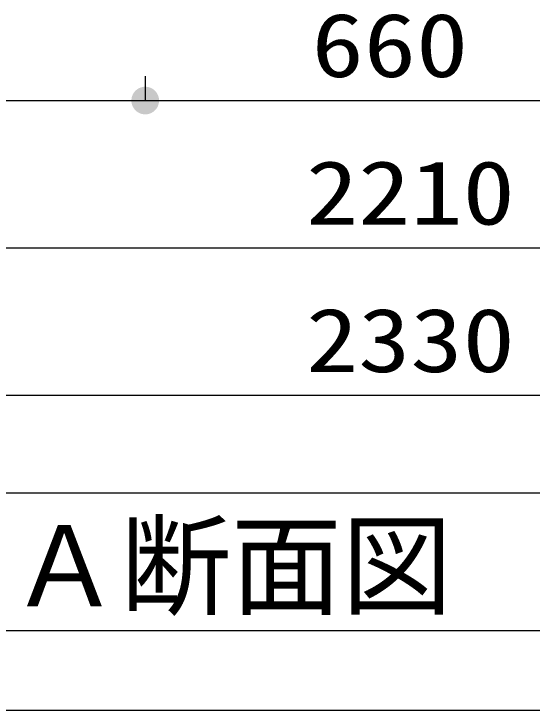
# Model space of a CAD drawing. Units: millimetres, scale not verified. Extents: x -23960 to 8910, y -6308 to 6308.
# Drawn here: x -5232 to -4529, y -5056 to -4113 of the extents above; entities that cross this region are included whole.
import ezdxf
from ezdxf.enums import TextEntityAlignment as Align

# ---------------------------------------------------------------- set-up
doc = ezdxf.new("R2010")
doc.units = ezdxf.units.MM
doc.header["$LTSCALE"] = 30
for name, color, linetype, lineweight in [('0-3_00クル-フ-6寸法', 132, 'Continuous', 25), ('0-4_機器', 2, 'Continuous', 25), ('1-5_Axis_waku', 7, 'Continuous', 25)]:
    doc.layers.add(name, color=color, linetype=linetype, lineweight=lineweight)
doc.styles.add('ＭＳ ゴシック', font='')
doc.styles.get('ＭＳ ゴシック').set_extended_font_data('MS Gothic')

msp = doc.modelspace()

# ---------------------------------------------------------------- linework, layer by layer
at = {"layer": '0-3_00クル-フ-6寸法', "color": 4}
for p, q in [((-5053.6, -4196.91), (-5053.6, -4230.14)), ((-5053.6, -4196.91), (-5053.6, -4230.14)), ((-5803.57, -4230.14), (-5053.6, -4230.14)), ((-5053.6, -4230.14), (-4393.6, -4230.14)), ((-3593.6, -4430.14), (-5803.57, -4430.14)), ((-3533.6, -4630.14), (-5863.57, -4630.14))]:
    msp.add_line(p, q, dxfattribs=at)
at = {"layer": '0-3_00クル-フ-6寸法'}
for points in [[(-5053.6, -4230.14), (-5068.77, -4219.12), (-5067.27, -4217.31)], [(-5053.6, -4230.14), (-5068.77, -4219.12), (-5067.27, -4217.31)], [(-5053.6, -4230.14), (-5067.27, -4217.31), (-5065.55, -4215.7)], [(-5053.6, -4230.14), (-5067.27, -4217.31), (-5065.55, -4215.7)], [(-5053.6, -4230.14), (-5065.55, -4215.7), (-5063.65, -4214.31)], [(-5053.6, -4230.14), (-5065.55, -4215.7), (-5063.65, -4214.31)], [(-5053.6, -4230.14), (-5063.65, -4214.31), (-5061.59, -4213.18)], [(-5053.6, -4230.14), (-5063.65, -4214.31), (-5061.59, -4213.18)], [(-5053.6, -4230.14), (-5061.59, -4213.18), (-5059.4, -4212.31)], [(-5053.6, -4230.14), (-5061.59, -4213.18), (-5059.4, -4212.31)], [(-5053.6, -4230.14), (-5059.4, -4212.31), (-5057.12, -4211.73)], [(-5053.6, -4230.14), (-5059.4, -4212.31), (-5057.12, -4211.73)], [(-5053.6, -4230.14), (-5057.12, -4211.73), (-5054.78, -4211.43)], [(-5053.6, -4230.14), (-5057.12, -4211.73), (-5054.78, -4211.43)], [(-5053.6, -4230.14), (-5054.78, -4211.43), (-5052.43, -4211.43)], [(-5053.6, -4230.14), (-5054.78, -4211.43), (-5052.43, -4211.43)], [(-5053.6, -4230.14), (-5052.43, -4211.43), (-5050.09, -4211.73)], [(-5053.6, -4230.14), (-5052.43, -4211.43), (-5050.09, -4211.73)], [(-5053.6, -4230.14), (-5050.09, -4211.73), (-5047.81, -4212.31)], [(-5053.6, -4230.14), (-5050.09, -4211.73), (-5047.81, -4212.31)], [(-5053.6, -4230.14), (-5047.81, -4212.31), (-5045.62, -4213.18)], [(-5053.6, -4230.14), (-5047.81, -4212.31), (-5045.62, -4213.18)], [(-5053.6, -4230.14), (-5045.62, -4213.18), (-5043.56, -4214.31)], [(-5053.6, -4230.14), (-5045.62, -4213.18), (-5043.56, -4214.31)], [(-5053.6, -4230.14), (-5043.56, -4214.31), (-5041.65, -4215.7)], [(-5053.6, -4230.14), (-5043.56, -4214.31), (-5041.65, -4215.7)], [(-5053.6, -4230.14), (-5041.65, -4215.7), (-5039.93, -4217.31)], [(-5053.6, -4230.14), (-5041.65, -4215.7), (-5039.93, -4217.31)], [(-5053.6, -4230.14), (-5039.93, -4217.31), (-5038.43, -4219.12)], [(-5053.6, -4230.14), (-5039.93, -4217.31), (-5038.43, -4219.12)], [(-5053.6, -4230.14), (-5072.35, -4230.14), (-5072.21, -4227.79)], [(-5053.6, -4230.14), (-5072.35, -4230.14), (-5072.21, -4227.79)], [(-5053.6, -4230.14), (-5072.21, -4227.79), (-5071.76, -4225.48)], [(-5053.6, -4230.14), (-5072.21, -4227.79), (-5071.76, -4225.48)], [(-5053.6, -4230.14), (-5071.76, -4225.48), (-5071.04, -4223.24)], [(-5053.6, -4230.14), (-5071.76, -4225.48), (-5071.04, -4223.24)], [(-5053.6, -4230.14), (-5071.04, -4223.24), (-5070.03, -4221.11)], [(-5053.6, -4230.14), (-5071.04, -4223.24), (-5070.03, -4221.11)], [(-5053.6, -4230.14), (-5070.03, -4221.11), (-5068.77, -4219.12)], [(-5053.6, -4230.14), (-5070.03, -4221.11), (-5068.77, -4219.12)], [(-5053.6, -4230.14), (-5038.43, -4219.12), (-5037.17, -4221.11)], [(-5053.6, -4230.14), (-5038.43, -4219.12), (-5037.17, -4221.11)], [(-5053.6, -4230.14), (-5037.17, -4221.11), (-5036.17, -4223.24)], [(-5053.6, -4230.14), (-5037.17, -4221.11), (-5036.17, -4223.24)], [(-5053.6, -4230.14), (-5036.17, -4223.24), (-5035.44, -4225.48)], [(-5053.6, -4230.14), (-5036.17, -4223.24), (-5035.44, -4225.48)], [(-5053.6, -4230.14), (-5035.44, -4225.48), (-5035, -4227.79)], [(-5053.6, -4230.14), (-5035.44, -4225.48), (-5035, -4227.79)], [(-5053.6, -4230.14), (-5035, -4227.79), (-5034.85, -4230.14)], [(-5053.6, -4230.14), (-5035, -4227.79), (-5034.85, -4230.14)], [(-5053.6, -4230.14), (-5072.21, -4232.49), (-5072.35, -4230.14)], [(-5053.6, -4230.14), (-5072.21, -4232.49), (-5072.35, -4230.14)], [(-5053.6, -4230.14), (-5071.76, -4234.81), (-5072.21, -4232.49)], [(-5053.6, -4230.14), (-5071.76, -4234.81), (-5072.21, -4232.49)], [(-5053.6, -4230.14), (-5071.04, -4237.05), (-5071.76, -4234.81)], [(-5053.6, -4230.14), (-5071.04, -4237.05), (-5071.76, -4234.81)], [(-5053.6, -4230.14), (-5070.03, -4239.18), (-5071.04, -4237.05)], [(-5053.6, -4230.14), (-5070.03, -4239.18), (-5071.04, -4237.05)], [(-5053.6, -4230.14), (-5068.77, -4241.16), (-5070.03, -4239.18)], [(-5053.6, -4230.14), (-5068.77, -4241.16), (-5070.03, -4239.18)], [(-5053.6, -4230.14), (-5067.27, -4242.98), (-5068.77, -4241.16)], [(-5053.6, -4230.14), (-5067.27, -4242.98), (-5068.77, -4241.16)], [(-5053.6, -4230.14), (-5065.55, -4244.59), (-5067.27, -4242.98)], [(-5053.6, -4230.14), (-5065.55, -4244.59), (-5067.27, -4242.98)], [(-5053.6, -4230.14), (-5063.65, -4245.98), (-5065.55, -4244.59)], [(-5053.6, -4230.14), (-5063.65, -4245.98), (-5065.55, -4244.59)], [(-5053.6, -4230.14), (-5061.59, -4247.11), (-5063.65, -4245.98)], [(-5053.6, -4230.14), (-5061.59, -4247.11), (-5063.65, -4245.98)], [(-5053.6, -4230.14), (-5059.4, -4247.98), (-5061.59, -4247.11)], [(-5053.6, -4230.14), (-5059.4, -4247.98), (-5061.59, -4247.11)], [(-5053.6, -4230.14), (-5057.12, -4248.56), (-5059.4, -4247.98)], [(-5053.6, -4230.14), (-5057.12, -4248.56), (-5059.4, -4247.98)], [(-5053.6, -4230.14), (-5054.78, -4248.86), (-5057.12, -4248.56)], [(-5053.6, -4230.14), (-5054.78, -4248.86), (-5057.12, -4248.56)], [(-5053.6, -4230.14), (-5052.43, -4248.86), (-5054.78, -4248.86)], [(-5053.6, -4230.14), (-5052.43, -4248.86), (-5054.78, -4248.86)], [(-5053.6, -4230.14), (-5050.09, -4248.56), (-5052.43, -4248.86)], [(-5053.6, -4230.14), (-5047.81, -4247.98), (-5050.09, -4248.56)], [(-5053.6, -4230.14), (-5045.62, -4247.11), (-5047.81, -4247.98)], [(-5053.6, -4230.14), (-5043.56, -4245.98), (-5045.62, -4247.11)], [(-5053.6, -4230.14), (-5041.65, -4244.59), (-5043.56, -4245.98)], [(-5053.6, -4230.14), (-5039.93, -4242.98), (-5041.65, -4244.59)], [(-5053.6, -4230.14), (-5038.43, -4241.16), (-5039.93, -4242.98)], [(-5053.6, -4230.14), (-5037.17, -4239.18), (-5038.43, -4241.16)], [(-5053.6, -4230.14), (-5036.17, -4237.05), (-5037.17, -4239.18)], [(-5053.6, -4230.14), (-5035.44, -4234.81), (-5036.17, -4237.05)], [(-5053.6, -4230.14), (-5035, -4232.49), (-5035.44, -4234.81)], [(-5053.6, -4230.14), (-5034.85, -4230.14), (-5035, -4232.49)], [(-5053.6, -4230.14), (-5050.09, -4248.56), (-5052.43, -4248.86)], [(-5053.6, -4230.14), (-5047.81, -4247.98), (-5050.09, -4248.56)], [(-5053.6, -4230.14), (-5045.62, -4247.11), (-5047.81, -4247.98)], [(-5053.6, -4230.14), (-5043.56, -4245.98), (-5045.62, -4247.11)], [(-5053.6, -4230.14), (-5041.65, -4244.59), (-5043.56, -4245.98)], [(-5053.6, -4230.14), (-5039.93, -4242.98), (-5041.65, -4244.59)], [(-5053.6, -4230.14), (-5038.43, -4241.16), (-5039.93, -4242.98)], [(-5053.6, -4230.14), (-5037.17, -4239.18), (-5038.43, -4241.16)], [(-5053.6, -4230.14), (-5036.17, -4237.05), (-5037.17, -4239.18)], [(-5053.6, -4230.14), (-5035.44, -4234.81), (-5036.17, -4237.05)], [(-5053.6, -4230.14), (-5035, -4232.49), (-5035.44, -4234.81)], [(-5053.6, -4230.14), (-5034.85, -4230.14), (-5035, -4232.49)]]:
    msp.add_solid(points, dxfattribs=at)
at = {"layer": '0-4_機器', "color": 3}
msp.add_lwpolyline([(-3589.43, -4948.77), (-3589.43, -4762.46), (-5618.76, -4762.46), (-5618.76, -4948.77)], close=True, dxfattribs=at)
at = {"layer": '1-5_Axis_waku'}
msp.add_line((-7770, -5056.5), (8400, -5056.5), dxfattribs=at)

# ---------------------------------------------------------------- texts
at = {"layer": '0-3_00クル-フ-6寸法', "color": 3, "style": 'ＭＳ ゴシック', "width": 1.2}
for s, p in [('660', (-4828.17, -4224.3)), ('2210', (-4835.73, -4424.3)), ('2330', (-4835.73, -4624.3))]:
    msp.add_text(s, height=86.66, dxfattribs=at).set_placement(p, align=Align.BOTTOM_LEFT)
at = {"layer": '0-4_機器', "color": 4, "style": 'ＭＳ ゴシック'}
msp.add_text('Ａ－Ａ断面図', height=110, dxfattribs=at).set_placement((-5537.51, -4948.74), align=Align.BOTTOM_LEFT)

doc.saveas('drawing.dxf')
